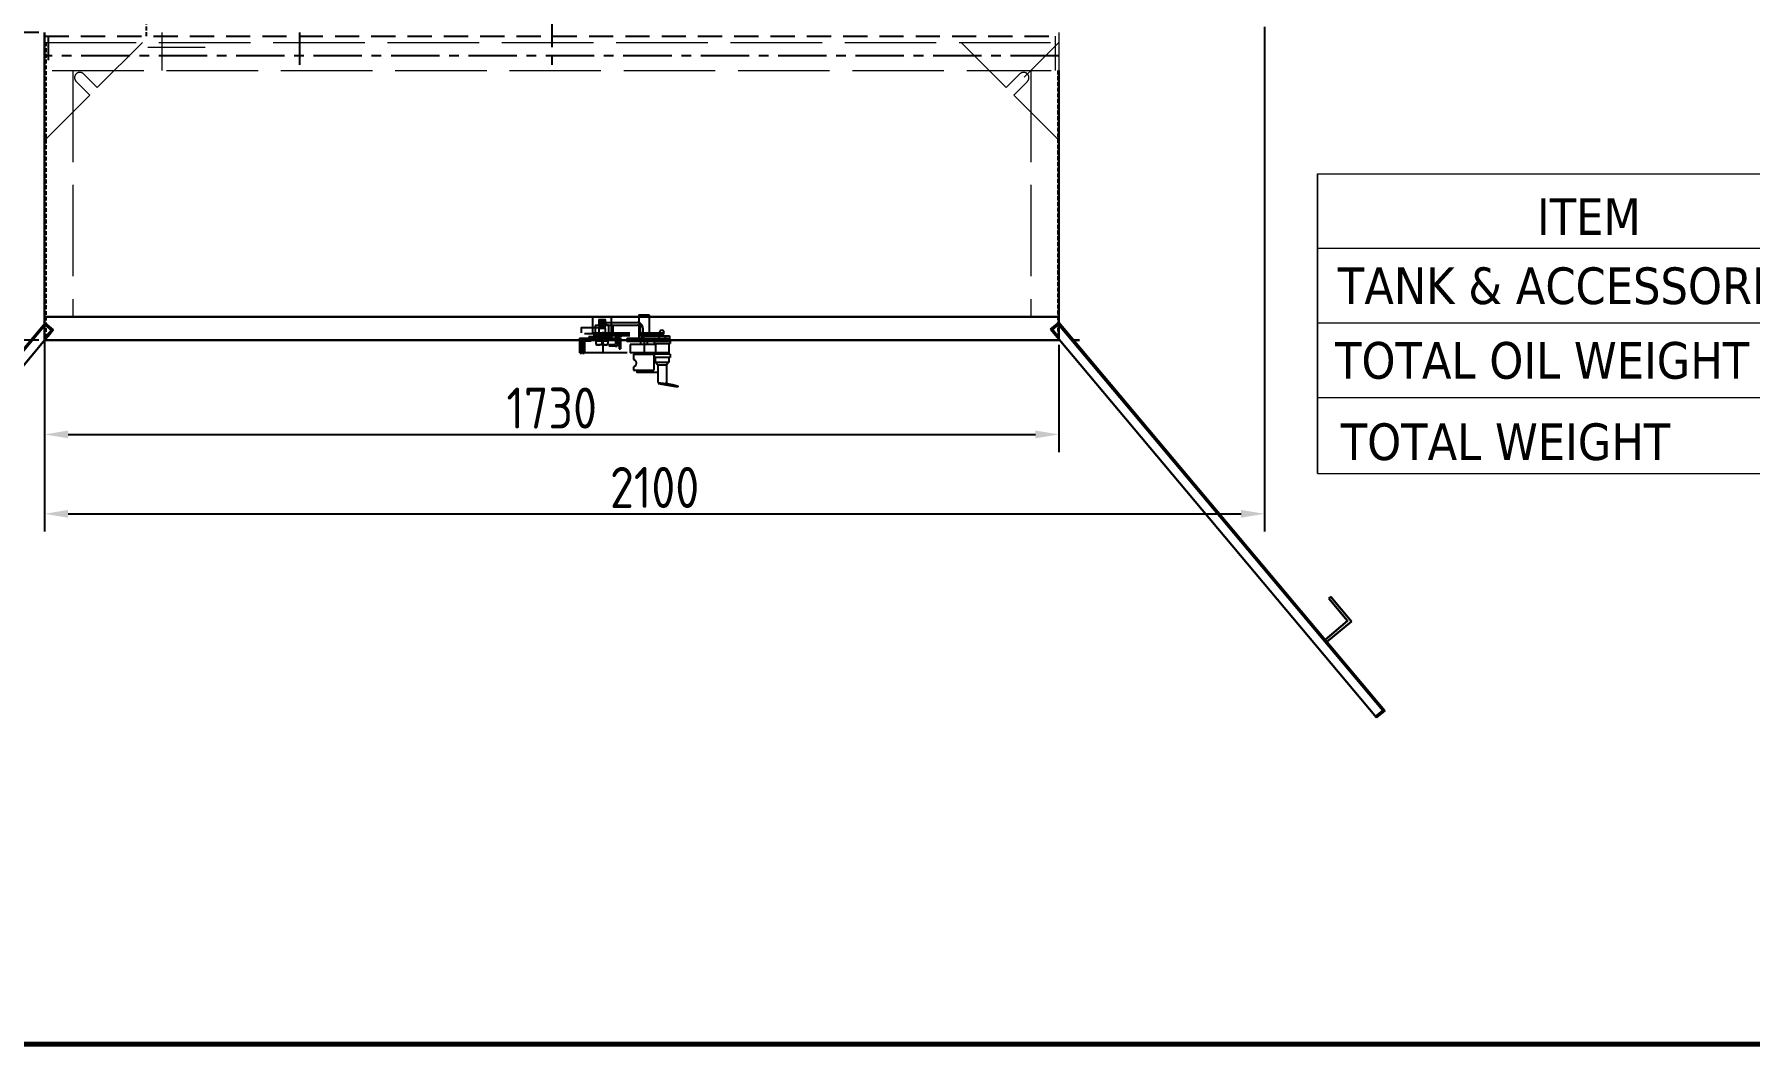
# Model space of a CAD drawing. Header units: millimetres. Extents: x 97339 to 122350, y -311274 to -152040.
# Drawn here: x 99180 to 102106, y -159099 to -157372 of the extents above; entities that cross this region are included whole.
import ezdxf

# ---------------------------------------------------------------- set-up
doc = ezdxf.new("R2010")
doc.units = ezdxf.units.MM
doc.header["$LTSCALE"] = 13
for name, pattern in [('ACAD_ISO02W100', [15, 12, -3]), ('CENTER', [50.8, 31.75, -6.35, 6.35, -6.35]), ('CENTERX2', [101.6, 63.5, -12.7, 12.7, -12.7]), ('DASHED', [0.75, 0.5, -0.25]), ('HIDDEN', [9.525, 6.35, -3.175])]:
    doc.linetypes.add(name, pattern=pattern)
doc.layers.get('0').update_dxf_attribs({"color": 1, "linetype": 'CENTER'})
for name, color, linetype in [('1', 4, 'Continuous'), ('4虚线层', 6, 'DASHED'), ('PDF_几何图形', 7, 'Continuous'), ('粗实线', 4, 'Continuous'), ('虚线', 6, 'HIDDEN')]:
    doc.layers.add(name, color=color, linetype=linetype)
doc.layers.add('标注、文本', color=3, linetype='Continuous', lineweight=25)
doc.layers.add('铁心', color=3, linetype='Continuous', lineweight=0)
doc.styles.get("Standard").update_dxf_attribs({"font": 'gbenor.shx', "bigfont": 'gbcbig.shx'})
doc.styles.add('Tahoma_txtstyle_30.51_0_0', font='tahoma.ttf')
doc.dimstyles.new('1-15', dxfattribs={"dimscale": 20, "dimtxt": 3.5, "dimasz": 2, "dimexe": 1.5, "dimexo": 0.5, "dimgap": 0.5, "dimtad": 1, "dimtoh": 1, "dimdec": 1, "dimdsep": 46, "dimtxsty": 'Standard', "dimcen": 2.5, "dimclrd": 3, "dimclre": 3, "dimclrt": 3, "dimadec": 0, "dimazin": 2, "dimtfac": 1, "dimtdec": 1, "dimtmove": 0, "dimatfit": 2, "dimfxl": 1, "dimarcsym": 0})

# ---------------------------------------------------------------- blocks, each defined once
blk = doc.blocks.new('A$C62CB6CE0')
at = {"layer": 'PDF_几何图形'}
for p, q in [((22.3, 119.3), (54.2, 119.3)), ((22.3, 119.3), (22.3, 89.9)), ((54.2, 119.3), (54.2, 89.9)), ((101.2, 122.2), (101.2, 108.9)), ((101.2, 122.2), (119, 122.2)), ((119, 122.2), (119, 86.6)), ((3.7, 101.1), (32.7, 101.1)), ((65.8, 89.9), (8.7, 89.9)), ((23.6, 92), (64.5, 92)), ((64.5, 89.9), (23.6, 89.9)), ((26.9, 104), (26.9, 85.3)), ((33.1, 104), (26.9, 104)), ((33.1, 114.7), (33.1, 104)), ((33.1, 112.2), (33.9, 111.4)), ((43.8, 111.4), (33.1, 111)), ((33.9, 111.4), (33.1, 111)), ((33.1, 111), (33.9, 110.6)), ((43.8, 110.6), (33.1, 110.2)), ((33.9, 110.6), (33.1, 110.2)), ((33.1, 108.5), (33.9, 108.1)), ((33.1, 101.5), (33.9, 101.1)), ((33.1, 98.6), (33.1, 80.4)), ((43, 112.2), (33.9, 111.4)), ((43, 111), (33.9, 110.6)), ((43, 110.2), (33.9, 109.7)), ((43, 109.3), (33.9, 108.9)), ((43, 108.5), (33.9, 108.1)), ((43, 107.7), (33.9, 107.3)), ((43, 106.9), (33.9, 106.4)), ((43, 105.6), (33.9, 105.2)), ((43, 104.8), (33.9, 104.4)), ((43, 104), (33.9, 103.5)), ((43, 103.1), (33.9, 102.7)), ((43, 102.3), (33.9, 101.9)), ((43, 101.5), (33.9, 101.1)), ((43, 101.5), (33.9, 101.1)), ((43, 101.5), (33.9, 101.1)), ((43, 100.7), (33.9, 100.2)), ((43, 99.4), (33.9, 99)), ((43.8, 111.4), (43, 111)), ((43, 111), (43.8, 110.6)), ((43.8, 110.6), (43, 110.2)), ((43.8, 109.7), (43, 109.3)), ((43.8, 108.9), (43, 108.5)), ((43.8, 108.1), (43, 107.7)), ((43.8, 107.3), (43, 106.9)), ((43.8, 106.4), (43, 105.6)), ((43.8, 105.2), (43, 104.8)), ((43.8, 104.4), (43, 104)), ((43.8, 103.5), (43, 103.1)), ((43.8, 102.7), (43, 102.3)), ((43.8, 101.9), (43, 101.5)), ((43.8, 101.1), (43, 100.7)), ((43.8, 100.2), (43, 99.4)), ((49.6, 104), (43.8, 104)), ((43.8, 99), (43.8, 80.4)), ((44.9, 109.3), (44.9, 104.8)), ((44.9, 109.3), (49.5, 109.3)), ((49.5, 104.8), (44.9, 104.8)), ((44.9, 92), (85.9, 92)), ((85.9, 89.9), (44.9, 89.9)), ((49.5, 109.3), (99.1, 109.3)), ((49.5, 104.8), (99.1, 104.8)), ((49.6, 104), (49.6, 85.3)), ((55.3, 104), (55.3, 87.4)), ((55.3, 104), (57.3, 104)), ((57.3, 104), (57.3, 87.4)), ((65.8, 89.9), (65.8, 87.4)), ((101.2, 104.4), (101.2, 82)), ((101.6, 92), (142.5, 92)), ((142.5, 89.9), (101.6, 89.9)), ((103.7, 100.2), (103.7, 91.1)), ((108.2, 100.2), (108.2, 91.1)), ((0, 82.5), (26.9, 82.5)), ((0, 82.5), (0, 57.6)), ((2.1, 80.4), (26.9, 80.4)), ((2.1, 80.4), (2.1, 55.2)), ((3.7, 57.6), (3.7, 76.7)), ((6.6, 80.4), (6.6, 55.2)), ((8.7, 77.9), (20.3, 77.9)), ((8.7, 77.9), (8.7, 57.6)), ((15.7, 85.3), (56.7, 85.3)), ((20.3, 80.4), (20.3, 77.9)), ((23.6, 87.4), (64.5, 87.4)), ((26.9, 80.4), (49.6, 80.4)), ((26.9, 80.4), (26.9, 78.3)), ((26.9, 78.3), (49.6, 78.3)), ((28.1, 78.3), (28.1, 73.4)), ((38.5, 78.3), (38.5, 73.4)), ((43, 82.5), (69.9, 82.5)), ((43, 80.4), (67.8, 80.4)), ((43.4, 71.3), (47.1, 71.3)), ((44.9, 87.4), (85.9, 87.4)), ((47.6, 71.7), (47.1, 71.3)), ((48.8, 78.3), (48.8, 73.4)), ((49.6, 80.4), (49.6, 78.3)), ((50.7, 71.7), (61.9, 71.7)), ((50.7, 71.7), (50.7, 69.2)), ((64.4, 69.2), (50.7, 69.2)), ((61.9, 85.3), (61.9, 71.7)), ((61.9, 85.3), (61.9, 71.7)), ((72.4, 85.3), (61.9, 85.3)), ((61.9, 69.2), (64.4, 69.2)), ((61.9, 69.2), (64.4, 69.2)), ((64.4, 69.2), (61.9, 69.2)), ((64.4, 87.4), (64.4, 69.2)), ((64.4, 87.4), (64.4, 69.2)), ((67.8, 80.4), (67.8, 64.3)), ((67.8, 64.3), (69.9, 64.3)), ((69.9, 82.5), (69.9, 64.3)), ((80.9, 82), (80.9, 76.7)), ((80.9, 82), (81.3, 82)), ((81.3, 76.7), (80.9, 76.7)), ((81.3, 82), (81.3, 76.7)), ((130.5, 82), (81.3, 82)), ((130.5, 76.7), (81.3, 76.7)), ((130.1, 72.1), (86.7, 72.1)), ((86.7, 72.1), (86.7, 57.6)), ((101.6, 87.4), (142.5, 87.4)), ((104.5, 76.7), (104.5, 72.1)), ((110.3, 80.4), (110.3, 55.2)), ((115.7, 76.7), (115.7, 72.1)), ((127.7, 76.7), (127.7, 73.8)), ((127.7, 73.8), (154.9, 73.8)), ((130.1, 73.8), (130.1, 57.6)), ((130.5, 82), (130.5, 76.7)), ((130.5, 82), (131.8, 82)), ((131.8, 76.7), (130.5, 76.7)), ((131.8, 82), (131.8, 76.7)), ((151.6, 82), (131.8, 82)), ((151.6, 76.7), (131.8, 76.7)), ((135.5, 84.1), (135.5, 78.3)), ((146.3, 84.1), (146.3, 78.3)), ((151.6, 82), (151.6, 76.7)), ((152.5, 73.8), (152.5, 57.6)), ((153.7, 86.6), (153.7, 82)), ((153.7, 76.7), (154.9, 76.7)), ((154.9, 76.7), (154.9, 73.8)), ((23.2, 57.6), (3.7, 57.6)), ((60, 57.6), (19, 57.6)), ((40.1, 57.6), (38, 57.6)), ((81.3, 57.6), (40.4, 57.6)), ((130.1, 57.6), (86.7, 57.6)), ((92.5, 55.2), (92.5, 46.5)), ((92.5, 55.2), (126.8, 55.2)), ((92.5, 46.5), (93.3, 46.5)), ((92.5, 33.7), (92.5, 28.3)), ((93.3, 33.7), (92.5, 33.7)), ((138, 57.6), (97, 57.6)), ((103.7, 57.6), (103.7, 55.2)), ((116.5, 57.6), (116.5, 55.2)), ((126.8, 55.2), (126.8, 28.3)), ((129.3, 47.3), (126.8, 47.3)), ((127.7, 55.2), (127.7, 49.8)), ((141.3, 55.2), (127.7, 55.2)), ((141.3, 49.8), (127.7, 49.8)), ((129.3, 41.9), (152.9, 41.9)), ((141.3, 57.6), (130.1, 57.6)), ((132.2, 57.6), (132.2, 55.2)), ((133.9, 37.4), (141.3, 37.4)), ((152.5, 57.6), (141.3, 57.6)), ((154.9, 55.2), (141.3, 55.2)), ((154.9, 49.8), (141.3, 49.8)), ((141.3, 37.4), (148.7, 37.4)), ((150.4, 57.6), (150.4, 55.2)), ((152.9, 49), (152.9, 41.9)), ((152.9, 41.5), (152.9, 41.9)), ((154.9, 55.2), (154.9, 49.8)), ((92.5, 28.3), (126.8, 28.3)), ((133.9, 29.1), (133.9, 7.2)), ((148.7, 29.1), (148.7, 7.2))]:
    blk.add_line(p, q, dxfattribs=at)
for points in [[(3.7, 91.6), (3.7, 101.1), (4.1, 100.7)], [(33.1, 114.7), (43.8, 114.7), (43.8, 104)], [(33.1, 112.2), (43, 112.2), (43.8, 111.4)], [(43, 110.2), (43.8, 109.7), (33.1, 109.3)], [(33.1, 110.2), (33.9, 109.7), (33.1, 109.3)], [(43, 109.3), (43.8, 108.9), (33.1, 108.5)], [(33.1, 109.3), (33.9, 108.9), (33.1, 108.5)], [(43, 108.5), (43.8, 108.1), (33.1, 107.7)], [(43, 108.5), (33.9, 108.1), (33.1, 107.7)], [(43, 107.7), (43.8, 107.3), (33.1, 106.9)], [(33.1, 107.7), (33.9, 107.3), (33.1, 106.9)], [(43, 106.9), (43.8, 106.4), (33.1, 105.6)], [(33.1, 106.9), (33.9, 106.4), (33.1, 105.6)], [(43, 105.6), (43.8, 105.2), (33.1, 104.8)], [(33.1, 105.6), (33.9, 105.2), (33.1, 104.8)], [(43, 104.8), (43.8, 104.4), (33.1, 104)], [(33.1, 104.8), (33.9, 104.4), (33.1, 104)], [(43, 104), (43.8, 103.5), (33.1, 103.1)], [(33.1, 104), (33.9, 103.5), (33.1, 103.1)], [(43, 103.1), (43.8, 102.7), (33.1, 102.3)], [(33.1, 103.1), (33.9, 102.7), (33.1, 102.3)], [(43, 102.3), (43.8, 101.9), (33.1, 101.5)], [(33.1, 102.3), (33.9, 101.9), (33.1, 101.5)], [(43, 101.5), (43.8, 101.1), (33.1, 100.7)], [(43, 101.5), (33.9, 101.1), (33.1, 100.7)], [(43, 100.7), (43.8, 100.2), (33.1, 99.4)], [(33.1, 100.7), (33.9, 100.2), (33.1, 99.4)], [(43, 99.4), (43.8, 99), (33.1, 98.6)], [(33.1, 99.4), (33.9, 99), (33.1, 98.6)], [(40.1, 93.6), (40.1, 57.6), (40.5, 57.2)], [(108.2, 100.2), (100.4, 109.3), (99.1, 109.3)], [(103.7, 100.2), (103.7, 101.5), (103.3, 101.9), (103.3, 102.3), (102.8, 103.1), (102.4, 103.5), (102, 104), (101.6, 104.4), (100.8, 104.4), (100.4, 104.8), (99.1, 104.8)], [(103.7, 91.1), (111.5, 82), (112.8, 82)], [(108.2, 91.1), (108.2, 89.9), (109, 89.1), (109, 88.2), (109.5, 87.8), (109.9, 87.4), (110.7, 87.4), (111.1, 87), (111.5, 86.6), (112.8, 86.6), (153.7, 86.6)], [(28.1, 73.4), (28.5, 72.9), (28.9, 72.5), (29.4, 72.5), (29.8, 72.1), (30.2, 72.1), (30.6, 71.7), (31.4, 71.7), (31.8, 71.3), (33.1, 71.3)], [(28.1, 73.4), (28.1, 72.9), (28.5, 72.5), (28.5, 72.1), (28.9, 72.1), (28.9, 71.7), (29.4, 71.7)], [(28.9, 71.7), (29.8, 71.3), (33.1, 71.3)], [(43.4, 71.3), (33.1, 71.3), (34.7, 71.3), (35.2, 71.7), (36, 71.7), (36.4, 72.1), (36.8, 72.1), (37.2, 72.5), (37.6, 72.5), (38, 72.9), (38.5, 73.4)], [(38.5, 73.4), (38.9, 72.9), (39.7, 72.1), (40.1, 72.1), (40.9, 71.7), (41.8, 71.7), (42.2, 71.3), (43.4, 71.3)], [(43.4, 71.3), (45.1, 71.3), (45.5, 71.7), (46.3, 71.7), (46.7, 72.1), (47.1, 72.1), (47.6, 72.5), (48, 72.5), (48.4, 72.9), (48.8, 73.4)], [(47.6, 71.7), (47.6, 72.1), (48, 72.1), (48, 72.5), (48.4, 72.5), (48.4, 72.9), (48.8, 73.4)], [(151.6, 82), (153.7, 82), (153.7, 76.7), (151.6, 76.7)], [(93.3, 46.5), (94.2, 46.1), (95, 44.8), (96.2, 43.2), (97, 39.9), (96.2, 36.5), (95, 34.9), (94.2, 34.1), (93.3, 33.7)], [(130.5, 49.8), (129.7, 49.8), (129.7, 49.4), (129.3, 49), (129.3, 41.9), (129.7, 41.9), (129.7, 41.5), (133.9, 37.4), (133.9, 29.1)], [(152.9, 41.5), (148.7, 37.4), (148.7, 29.1)], [(152.9, 49), (152.9, 49.8), (152.1, 49.8)], [(97.9, 28.3), (97.9, 24.6), (133.9, 24.6)], [(133.9, 7.2), (148.3, 5.5), (148.7, 7.2)]]:
    blk.add_lwpolyline(points, dxfattribs=at)
blk.add_lwpolyline([(25.6, 85.3), (50.9, 85.3), (50.9, 82.5), (25.6, 82.5)], close=True, dxfattribs=at)
for points in [[(108.2, 101.5), (106.4, 106.8), (105.9, 107.6), (100.4, 109.3)], [(103.7, 89.9), (104.6, 86), (107.7, 83), (111.5, 82)], [(140.5, 96.1), (138.4, 96.1), (136.7, 94.4), (136.7, 92.4)], [(136.7, 92.4), (136.7, 90.3), (138.4, 88.2), (140.5, 88.2)], [(144.6, 92.4), (144.6, 94.4), (142.5, 96.1), (140.5, 96.1)], [(140.5, 88.2), (142.5, 88.2), (144.6, 90.3), (144.6, 92.4)], [(134.3, 5.5), (171.8, -1.9), (181.4, -1.8), (148.3, 5.5)]]:
    blk.add_open_spline(points, degree=3, dxfattribs=at)
blk = doc.blocks.new('*D532')
at = {"layer": 'Defpoints', "color": 0, "transparency": 16777216}
for p in [(99197.6, -157893.6), (100927.6, -157891.8), (100927.6, -158054.5)]:
    blk.add_point(p, dxfattribs=at)
at = {"layer": '标注、文本', "color": 3, "lineweight": -2, "transparency": 16777216}
for p, q in [((99197.6, -157903.6), (99197.6, -158084.5)), ((100927.6, -157901.8), (100927.6, -158084.5)), ((99237.6, -158054.5), (100887.6, -158054.5))]:
    blk.add_line(p, q, dxfattribs=at)
at = {"layer": '标注、文本', "color": 3, "transparency": 16777216}
for points in [[(99237.6, -158047.8), (99237.6, -158061.1), (99197.6, -158054.5)], [(100887.6, -158047.8), (100887.6, -158061.1), (100927.6, -158054.5)]]:
    blk.add_solid(points, dxfattribs=at)
at = {"layer": '标注、文本', "color": 3, "transparency": 16777216, "insert": (100062.6, -158009.5), "char_height": 70, "attachment_point": 5}
blk.add_mtext('1730', dxfattribs=at)
blk = doc.blocks.new('*D519')
at = {"layer": 'Defpoints', "color": 0, "transparency": 16777216}
for p in [(98989.3, -157368.6), (99197.6, -157368.6), (99197.6, -157893.6)]:
    blk.add_point(p, dxfattribs=at)
at = {"layer": '标注、文本', "color": 3, "lineweight": -2, "transparency": 16777216}
for p, q in [((99187.6, -157368.6), (98959.3, -157368.6)), ((98989.3, -157853.6), (98989.3, -157408.6)), ((99187.6, -157893.6), (98959.3, -157893.6))]:
    blk.add_line(p, q, dxfattribs=at)
at = {"layer": '标注、文本', "color": 3, "transparency": 16777216}
for points in [[(98982.6, -157408.6), (98995.9, -157408.6), (98989.3, -157368.6)], [(98982.6, -157853.6), (98995.9, -157853.6), (98989.3, -157893.6)]]:
    blk.add_solid(points, dxfattribs=at)
at = {"layer": '标注、文本', "color": 3, "transparency": 16777216, "insert": (98944.3, -157631.1), "char_height": 70, "attachment_point": 5, "rotation": 90}
blk.add_mtext('525', dxfattribs=at)
blk = doc.blocks.new('*D521')
at = {"layer": 'Defpoints', "color": 0, "transparency": 16777216}
for p in [(98802.8, -155682.6), (99437.6, -155682.6), (99197.6, -157893.6)]:
    blk.add_point(p, dxfattribs=at)
at = {"layer": '标注、文本', "color": 3, "lineweight": -2, "transparency": 16777216}
for p, q in [((99427.6, -155682.6), (98772.8, -155682.6)), ((98802.8, -157853.6), (98802.8, -155722.6)), ((99187.6, -157893.6), (98772.8, -157893.6))]:
    blk.add_line(p, q, dxfattribs=at)
at = {"layer": '标注、文本', "color": 3, "transparency": 16777216}
for points in [[(98796.2, -155722.6), (98809.5, -155722.6), (98802.8, -155682.6)], [(98796.2, -157853.6), (98809.5, -157853.6), (98802.8, -157893.6)]]:
    blk.add_solid(points, dxfattribs=at)
at = {"layer": '标注、文本', "color": 3, "transparency": 16777216, "insert": (98757.8, -156788.1), "char_height": 70, "attachment_point": 5, "rotation": 90}
blk.add_mtext('2211', dxfattribs=at)
blk = doc.blocks.new('*D544')
at = {"layer": 'Defpoints', "color": 0, "transparency": 16777216}
for p in [(101278.6, -157348.6), (99197.6, -157368.6), (101278.6, -158190)]:
    blk.add_point(p, dxfattribs=at)
at = {"layer": '标注、文本', "color": 3, "lineweight": -2, "transparency": 16777216}
for p, q in [((101278.6, -157358.6), (101278.6, -158220)), ((99197.6, -157378.6), (99197.6, -158220)), ((99237.6, -158190), (101238.6, -158190))]:
    blk.add_line(p, q, dxfattribs=at)
at = {"layer": '标注、文本', "color": 3, "transparency": 16777216}
for points in [[(99237.6, -158183.3), (99237.6, -158196.6), (99197.6, -158190)], [(101238.6, -158183.3), (101238.6, -158196.6), (101278.6, -158190)]]:
    blk.add_solid(points, dxfattribs=at)
at = {"layer": '标注、文本', "color": 3, "transparency": 16777216, "insert": (100238.1, -158145), "char_height": 70, "attachment_point": 5}
blk.add_mtext('2100', dxfattribs=at)

msp = doc.modelspace()

# ---------------------------------------------------------------- linework, layer by layer
at = {"color": 2, "linetype": 'ACAD_ISO02W100', "lineweight": 13}
for p, q in [((99197.605, -157385.602), (100927.605, -157385.602)), ((99287.324, -157462.593), (99364.316, -157385.602)), ((99397.605, -157368.602), (99397.605, -157433.602)), ((100837.886, -157462.593), (100760.894, -157385.602)), ((100879.605, -157433.602), (100927.605, -157385.602)), ((100921.605, -157374.602), (100921.605, -157433.602)), ((100927.605, -157368.602), (100927.605, -157433.602)), ((99471.686, -157394.097), (99373.846, -157394.097)), ((99210.605, -157433.602), (100914.605, -157433.602)), ((99245.605, -157433.602), (99245.605, -157853.602)), ((99274.596, -157475.321), (99251.262, -157451.987)), ((99287.324, -157462.593), (99263.99, -157439.259)), ((100837.886, -157462.593), (100861.22, -157439.259)), ((100850.613, -157475.321), (100873.948, -157451.987)), ((100868.291, -157444.916), (100879.605, -157433.602)), ((100879.605, -157433.602), (100879.605, -157853.602)), ((99199.605, -157550.313), (99274.596, -157475.321)), ((100925.605, -157550.313), (100850.613, -157475.321))]:
    msp.add_line(p, q, dxfattribs=at)
for centre, start, end in [((99257.626, -157445.623), 45, 225), ((100867.584, -157445.623), 315, 135)]:
    msp.add_arc(centre, 9, start, end, dxfattribs=at)
at = {"layer": '1', "color": 1, "linetype": 'CENTERX2', "lineweight": -3, "ltscale": 0.1}
for p, q in [((100062.605, -156254.243), (100062.605, -157423.896)), ((99632.605, -157368.602), (99632.605, -157423.896)), ((100927.605, -157408.602), (99197.605, -157408.602))]:
    msp.add_line(p, q, dxfattribs=at)
at = {"layer": '1', "const_width": 8.634}
msp.add_lwpolyline([(97980.702, -159095.104), (107453.022, -159095.104), (107453.022, -152286.874), (97980.702, -152286.874), (97980.702, -159095.104)], dxfattribs=at)
at = {"layer": '4虚线层'}
for p, q in [((99371.605, -157374.602), (99371.605, -156484.602)), ((99199.605, -157385.602), (99199.605, -157893.602)), ((100925.605, -157433.602), (100925.605, -157893.602))]:
    msp.add_line(p, q, dxfattribs=at)
at = {"layer": 'PDF_几何图形'}
for p, q in [((99198.721, -157864.321), (98671.879, -158491.939)), ((99198.721, -157867.63), (98675.187, -158491.939)), ((99212.369, -157875.901), (98689.248, -158503.932)), ((99198.721, -157864.321), (99212.369, -157875.901)), ((99198.721, -157867.63), (99209.474, -157876.314)), ((99209.474, -157876.314), (99202.03, -157884.999)), ((99202.03, -157884.999), (99203.684, -157886.654)), ((99212.369, -157875.901), (99203.684, -157886.654)), ((100927.605, -157863.412), (100913.544, -157874.991)), ((100913.544, -157874.991), (101469.581, -158537.794)), ((100913.544, -157874.991), (100922.229, -157885.744)), ((100927.191, -157866.72), (100916.852, -157875.405)), ((100916.852, -157875.405), (100923.883, -157884.09)), ((100923.883, -157884.09), (100922.229, -157885.744)), ((100927.191, -157866.72), (101480.334, -158525.8)), ((100927.605, -157863.412), (101483.643, -158526.214)), ((101391.418, -158331.838), (101388.109, -158334.733)), ((101391.418, -158331.838), (101426.571, -158373.608)), ((101426.571, -158373.608), (101384.801, -158408.348)), ((101480.334, -158525.8), (101467.927, -158536.14)), ((101483.643, -158526.214), (101469.581, -158537.794)), ((101467.927, -158536.14), (101469.581, -158537.794))]:
    msp.add_line(p, q, dxfattribs=at)
msp.add_lwpolyline([(101388.109, -158334.733), (101419.954, -158372.781), (101381.906, -158405.039), (101384.801, -158408.348)], dxfattribs=at)
at = {"layer": '标注、文本', "color": 4, "lineweight": 30}
for p, q in [((99197.605, -157368.602), (99197.605, -157433.602)), ((100927.605, -157863.412), (100913.544, -157874.991)), ((100913.544, -157874.991), (101469.581, -158537.794)), ((100913.544, -157874.991), (100922.229, -157885.744)), ((100927.191, -157866.72), (100916.852, -157875.405)), ((100916.852, -157875.405), (100923.883, -157884.09)), ((100923.883, -157884.09), (100922.229, -157885.744)), ((100927.191, -157866.72), (101480.334, -158525.8)), ((100927.605, -157863.412), (101483.643, -158526.214)), ((101391.418, -158331.838), (101388.109, -158334.733)), ((101391.418, -158331.838), (101426.571, -158373.608)), ((101426.571, -158373.608), (101384.801, -158408.348)), ((101480.334, -158525.8), (101467.927, -158536.14)), ((101483.643, -158526.214), (101469.581, -158537.794)), ((101467.927, -158536.14), (101469.581, -158537.794))]:
    msp.add_line(p, q, dxfattribs=at)
msp.add_lwpolyline([(101388.109, -158334.733), (101419.954, -158372.781), (101381.906, -158405.039), (101384.801, -158408.348)], dxfattribs=at)
at = {"layer": '粗实线', "lineweight": 30}
for p, q in [((99197.605, -157433.602), (99197.605, -157893.625)), ((100927.605, -157433.602), (100927.605, -157893.602)), ((99197.605, -157853.602), (100927.605, -157853.602)), ((99198.721, -157864.321), (98671.879, -158491.939)), ((99198.721, -157867.63), (98675.187, -158491.939)), ((99212.369, -157875.901), (98689.248, -158503.932)), ((99198.721, -157864.321), (99212.369, -157875.901)), ((99198.721, -157867.63), (99209.474, -157876.314)), ((99209.474, -157876.314), (99202.03, -157884.999)), ((99202.03, -157884.999), (99203.684, -157886.654)), ((99212.369, -157875.901), (99203.684, -157886.654)), ((99197.605, -157893.602), (100927.605, -157893.602)), ((100949.752, -157893.602), (100962.605, -157893.602))]:
    msp.add_line(p, q, dxfattribs=at)
at = {"layer": '虚线', "ltscale": 0.5}
for p, q in [((99197.605, -157374.602), (100927.605, -157374.602)), ((99203.605, -157374.602), (99203.605, -157433.602))]:
    msp.add_line(p, q, dxfattribs=at)
at = {"layer": '铁心'}
for p, q in [((101368.621, -157609.588), (101368.621, -157779.695)), ((101368.621, -157779.695), (101368.621, -157609.588)), ((101368.621, -157609.588), (103542.52, -157609.588)), ((101368.621, -157736.56), (103542.52, -157736.56)), ((101368.621, -157976.157), (101368.621, -157779.695)), ((101368.621, -157779.695), (101368.621, -157976.157)), ((101368.621, -157864.061), (103542.52, -157864.061)), ((101368.621, -158121.179), (101368.621, -157976.157)), ((101368.621, -157976.157), (101368.621, -158121.179)), ((101368.621, -157991.562), (103542.52, -157991.562)), ((101368.621, -158121.179), (103542.52, -158121.179))]:
    msp.add_line(p, q, dxfattribs=at)

# ---------------------------------------------------------------- block references
at = {"color": 2, "linetype": 'ACAD_ISO02W100', "lineweight": 13}
msp.add_blockref('A$C62CB6CE0', (100109.709, -157972.864), dxfattribs=at)

# ---------------------------------------------------------------- texts
at = {"layer": '铁心', "style": 'Tahoma_txtstyle_30.51_0_0'}
for s, height, p in [('ITEM', 62.517, (101743.159, -157714.037)), ('TANK & ACCESSORIES', 62.51702, (101403.66, -157831.983)), ('TOTAL OIL WEIGHT', 62.51702, (101398.789, -157959.292)), ('TOTAL WEIGHT', 62.51702, (101408.533, -158098.17))]:
    msp.add_text(s, height=height, dxfattribs=at).set_placement(p)

# ---------------------------------------------------------------- dimensions: what is measured, and where the dimension line sits
at = {"layer": '标注、文本'}
for base, p2, picture, middle in [((98802.831, -155682.62), (99437.605, -155682.62), '*D521', (98757.831, -156788.123)), ((98989.272, -157368.602), (99197.605, -157368.602), '*D519', (98944.272, -157631.114))]:
    dim = msp.add_linear_dim(base=base, p1=(99197.605, -157893.625), p2=p2, angle=90, dimstyle='1-15', dxfattribs=at)
    dim.commit()
    dim.dimension.update_dxf_attribs({"geometry": picture, "text_midpoint": middle})
dim = msp.add_linear_dim(base=(101278.605, -158189.965), p1=(99197.605, -157368.602), p2=(101278.605, -157348.602), text='2100', dimstyle='1-15', dxfattribs=at)
dim.commit()
dim.dimension.update_dxf_attribs({"geometry": '*D544', "text_midpoint": (100238.105, -158144.965)})
dim = msp.add_linear_dim(base=(100927.605, -158054.476), p1=(99197.624, -157893.602), p2=(100927.605, -157891.753), dimstyle='1-15', dxfattribs=at)
dim.commit()
dim.dimension.update_dxf_attribs({"geometry": '*D532', "text_midpoint": (100062.615, -158009.476)})

doc.saveas('drawing.dxf')
